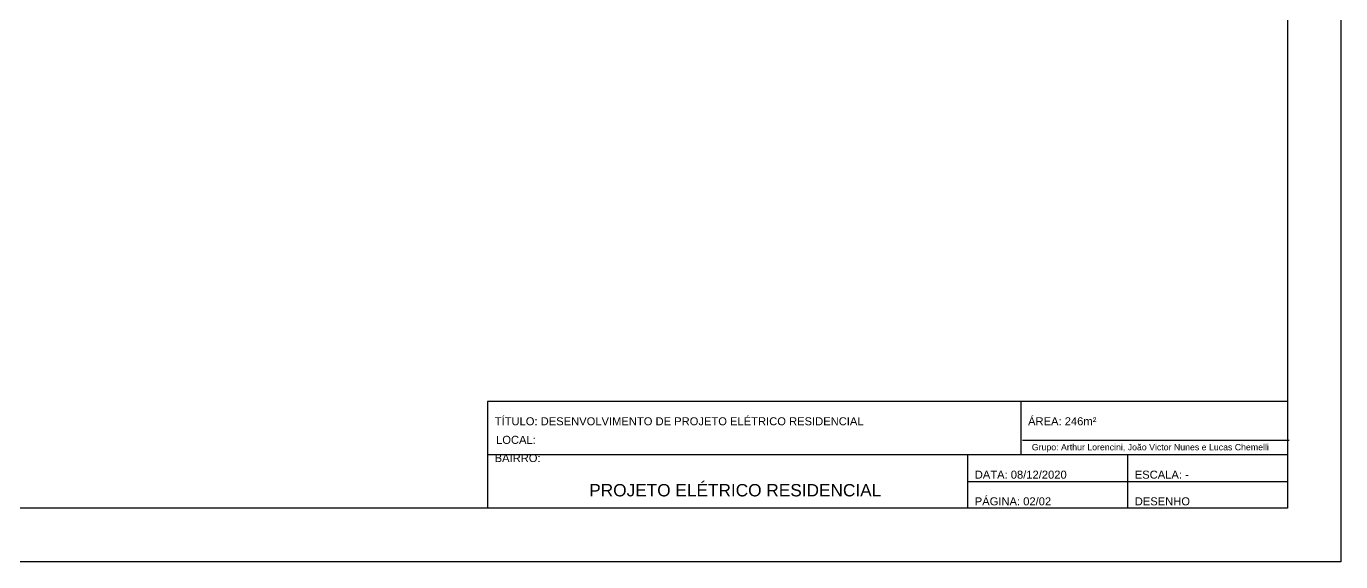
# Model space of a CAD drawing. Extents: x 20 to 1815, y -14679 to 245.
# Drawn here: x 37.28 to 61.93, y -12.62 to -2.59 of the extents above; entities that cross this region are included whole.
import ezdxf

# ---------------------------------------------------------------- set-up
doc = ezdxf.new("R2010")
doc.units = 0
doc.header["$MEASUREMENT"] = 0
doc.layers.add('TEXTO', color=1, linetype='CONTINUOUS')
doc.layers.add('TOMADAS', color=1, linetype='CONTINUOUS')
doc.styles.add('ARIALN', font='arial.ttf')

# ---------------------------------------------------------------- blocks, each defined once
blk = doc.blocks.new('BLOCOA3_LEGENDA')
at = {"layer": 'TOMADAS'}
for p, q in [((41, -1), (41, -28.7)), ((26, -26.7), (26, -28.7)), ((41, -26.7), (26, -26.7)), ((36, -26.7), (36, -27.7)), ((41, -27.7), (26, -27.7)), ((35, -27.7), (35, -28.7)), ((38, -27.7), (38, -28.7)), ((35, -28.2), (41, -28.2)), ((41, -28.7), (2.5, -28.7))]:
    blk.add_line(p, q, dxfattribs=at)
blk.add_lwpolyline([(0, 0), (42, 0), (42, -29.7), (0, -29.7)], close=True, dxfattribs=at)

msp = doc.modelspace()

# ---------------------------------------------------------------- linework, layer by layer
at = {"layer": 'TOMADAS'}
msp.add_line((55.96, -10.342), (60.96, -10.342), dxfattribs=at)

# ---------------------------------------------------------------- block references
at = {"layer": 'TEXTO'}
msp.add_blockref('BLOCOA3_LEGENDA', (19.928, 17.078), dxfattribs=at)

# ---------------------------------------------------------------- texts
at = {"layer": 'TOMADAS', "ltscale": 0.35, "style": 'ARIALN'}
for s, height, p in [('TÍTULO: DESENVOLVIMENTO DE PROJETO ELÉTRICO RESIDENCIAL', 0.15, (46.066, -10.066)), ('ÁREA: 246m²', 0.15, (56.066, -10.066)), ('LOCAL: ', 0.15, (46.091, -10.414)), ('Grupo: Arthur Lorencini, João Victor Nunes e Lucas Chemelli', 0.11754, (56.136, -10.535)), ('BAIRRO: ', 0.15, (46.064, -10.755)), ('DATA: 08/12/2020', 0.15, (55.066, -11.066)), ('ESCALA: -', 0.15, (58.066, -11.066)), ('PÁGINA: 02/02', 0.15, (55.066, -11.566)), ('DESENHO', 0.15, (58.066, -11.566))]:
    msp.add_text(s, height=height, dxfattribs=at).set_placement(p)
at = {"layer": 'TOMADAS', "insert": (47.838, -11.167), "char_height": 0.23126, "attachment_point": 1, "style": 'ARIALN'}
msp.add_mtext_dynamic_manual_height_columns('PROJETO ELÉTRICO RESIDENCIAL', width=36.06957, gutter_width=5, heights=[0], dxfattribs=at)

doc.saveas('drawing.dxf')
